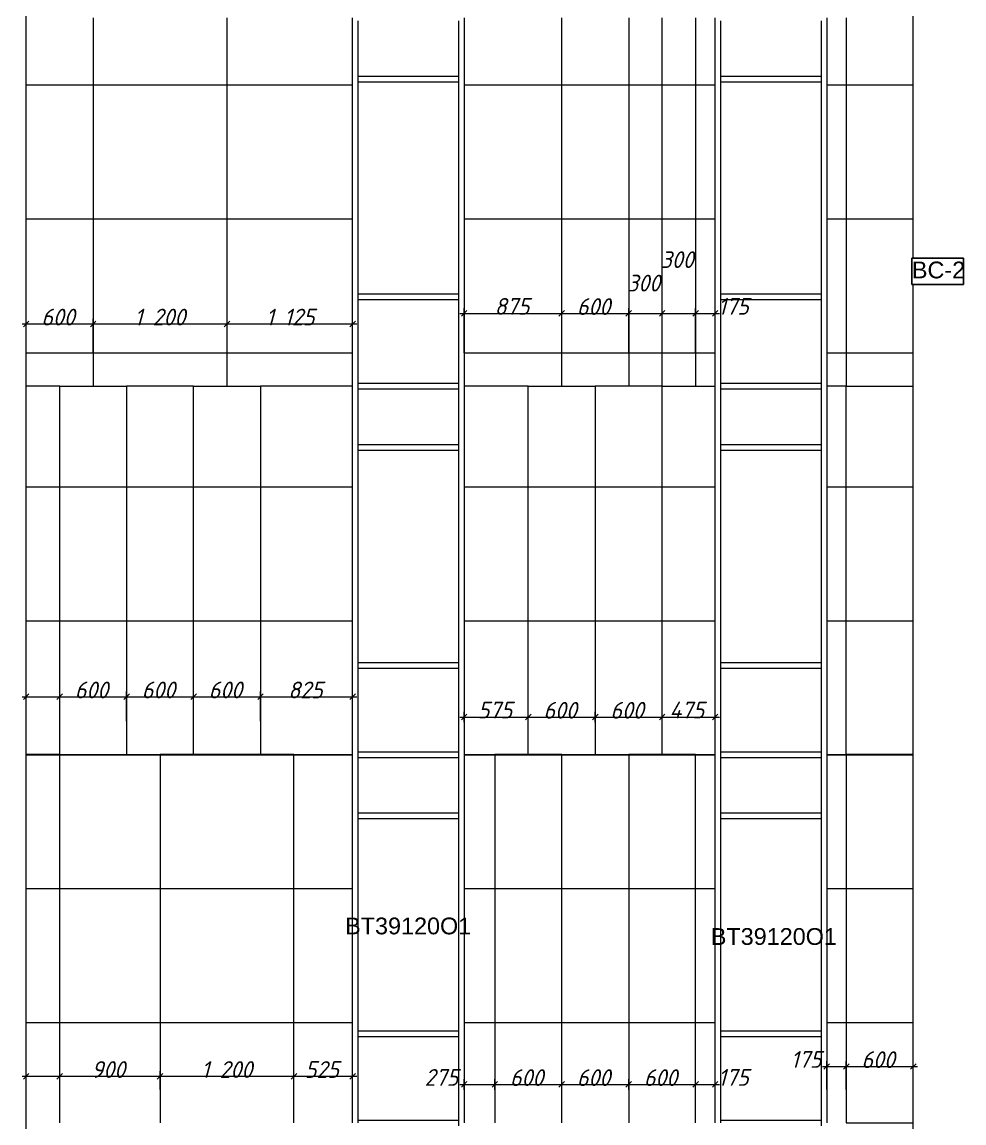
# Model space of a CAD drawing. Header units: millimetres. Extents: x 1499747 to 4341325, y -28481 to 441852.
# Drawn here: x 4116720 to 4125163, y 294353 to 304216 of the extents above; entities that cross this region are included whole.
import ezdxf
from ezdxf.xclip import XClip

# ---------------------------------------------------------------- set-up
doc = ezdxf.new("R2010")
doc.units = ezdxf.units.MM
doc.header["$MEASUREMENT"] = 0
doc.header["$XCLIPFRAME"] = 0
doc.set_wipeout_variables(frame=1)
doc.linetypes.add('Wipeout_Contour', pattern=[1000, 0, -1000])
for name, color, linetype, lineweight in [('1 Фасад_42_Витражные окна_Ном._пера__1_Ном._пера__7', 7, 'Continuous', 18), ('1 Фасад_42_Витражные окна_Ном._пера__20_Ном._пера__1', 1, 'Continuous', 18), ('1 Фасад_42_Выступы_Ном._пера__1_Ном._пера__7', 7, 'Continuous', 18), ('1 Фасад_42_Отделка керамика_Ном._пера__1_Ном._пера__7', 7, 'Continuous', 18), ('1 Фасад_42_Сетка кладки_Ном._пера__20_Ном._пера__1', 1, 'Continuous', 18), ('1 Фасад_42_Сетка кладки_Ном._пера__62_Ном._пера__253', 252, 'Continuous', 18)]:
    doc.layers.add(name, color=color, linetype=linetype, lineweight=lineweight)
doc.layers.add('1 Фасад_42_Витражные окна_Ном._пера__20', color=7, linetype='Continuous')
doc.layers.add('Чертеж и Рисунок', color=7, linetype='Continuous')
doc.styles.add('СГЕНЕРИР_СТИЛЬ_1', font='')
doc.styles.add('СГЕНЕРИР_СТИЛЬ_2', font='arial.ttf')
doc.styles.get('СГЕНЕРИР_СТИЛЬ_1').set_extended_font_data('GOST Common', italic=True)

# ---------------------------------------------------------------- blocks, each defined once
blk = doc.blocks.new('Чертеж_5_42', base_point=(1557140.5, 9891.3))
at = {"layer": '1 Фасад_42_Витражные окна_Ном._пера__1_Ном._пера__7', "color": 252, "linetype": 'Continuous', "true_color": 0x939598}
for p, q in [((1533165.5, 32766.3), (1533165.5, 33266.3)), ((1534065.5, 33266.3), (1534065.5, 32766.3)), ((1536415.5, 32766.3), (1536415.5, 33266.3)), ((1537315.5, 33266.3), (1537315.5, 32766.3)), ((1533165.5, 32741.3), (1533165.5, 32766.3)), ((1533395.5, 32766.3), (1533165.5, 32766.3)), ((1534065.5, 32766.3), (1533395.5, 32766.3)), ((1534065.5, 32766.3), (1534065.5, 32741.3)), ((1536415.5, 32741.3), (1536415.5, 32766.3)), ((1536645.5, 32766.3), (1536415.5, 32766.3)), ((1537315.5, 32766.3), (1536645.5, 32766.3)), ((1537315.5, 32766.3), (1537315.5, 32741.3)), ((1533165.5, 32716.3), (1533165.5, 32741.3)), ((1533395.5, 32716.3), (1533165.5, 32716.3)), ((1533165.5, 30816.3), (1533165.5, 32716.3)), ((1534065.5, 32716.3), (1533395.5, 32716.3)), ((1534065.5, 32741.3), (1534065.5, 32716.3)), ((1534065.5, 32716.3), (1534065.5, 30816.3)), ((1536415.5, 32716.3), (1536415.5, 32741.3)), ((1536645.5, 32716.3), (1536415.5, 32716.3)), ((1536415.5, 30816.3), (1536415.5, 32716.3)), ((1537315.5, 32716.3), (1536645.5, 32716.3)), ((1537315.5, 32741.3), (1537315.5, 32716.3)), ((1537315.5, 32716.3), (1537315.5, 30816.3)), ((1533165.5, 30791.3), (1533165.5, 30816.3)), ((1533395.5, 30816.3), (1533165.5, 30816.3)), ((1533165.5, 30766.3), (1533165.5, 30791.3)), ((1534065.5, 30816.3), (1533395.5, 30816.3)), ((1534065.5, 30816.3), (1534065.5, 30791.3)), ((1534065.5, 30791.3), (1534065.5, 30766.3)), ((1536415.5, 30791.3), (1536415.5, 30816.3)), ((1536645.5, 30816.3), (1536415.5, 30816.3)), ((1536415.5, 30766.3), (1536415.5, 30791.3)), ((1537315.5, 30816.3), (1536645.5, 30816.3)), ((1537315.5, 30816.3), (1537315.5, 30791.3)), ((1537315.5, 30791.3), (1537315.5, 30766.3)), ((1533395.5, 30766.3), (1533165.5, 30766.3)), ((1533165.5, 30016.3), (1533165.5, 30766.3)), ((1534065.5, 30766.3), (1533395.5, 30766.3)), ((1534065.5, 30766.3), (1534065.5, 30016.3)), ((1536645.5, 30766.3), (1536415.5, 30766.3)), ((1536415.5, 30016.3), (1536415.5, 30766.3)), ((1537315.5, 30766.3), (1536645.5, 30766.3)), ((1537315.5, 30766.3), (1537315.5, 30016.3)), ((1533395.5, 30016.3), (1533165.5, 30016.3)), ((1533165.5, 29991.3), (1533165.5, 30016.3)), ((1533165.5, 29966.3), (1533165.5, 29991.3)), ((1534065.5, 30016.3), (1533395.5, 30016.3)), ((1534065.5, 30016.3), (1534065.5, 29991.3)), ((1534065.5, 29991.3), (1534065.5, 29966.3)), ((1536645.5, 30016.3), (1536415.5, 30016.3)), ((1536415.5, 29991.3), (1536415.5, 30016.3)), ((1536415.5, 29966.3), (1536415.5, 29991.3)), ((1537315.5, 30016.3), (1536645.5, 30016.3)), ((1537315.5, 30016.3), (1537315.5, 29991.3)), ((1537315.5, 29991.3), (1537315.5, 29966.3)), ((1533395.5, 29966.3), (1533165.5, 29966.3)), ((1533165.5, 29466.3), (1533165.5, 29966.3)), ((1534065.5, 29966.3), (1533395.5, 29966.3)), ((1534065.5, 29966.3), (1534065.5, 29466.3)), ((1536645.5, 29966.3), (1536415.5, 29966.3)), ((1536415.5, 29466.3), (1536415.5, 29966.3)), ((1537315.5, 29966.3), (1536645.5, 29966.3)), ((1537315.5, 29966.3), (1537315.5, 29466.3)), ((1533165.5, 29441.3), (1533165.5, 29466.3)), ((1533395.5, 29466.3), (1533165.5, 29466.3)), ((1533165.5, 29416.3), (1533165.5, 29441.3)), ((1533395.5, 29416.3), (1533165.5, 29416.3)), ((1533165.5, 27516.3), (1533165.5, 29416.3)), ((1534065.5, 29466.3), (1533395.5, 29466.3)), ((1534065.5, 29416.3), (1533395.5, 29416.3)), ((1534065.5, 29466.3), (1534065.5, 29441.3)), ((1534065.5, 29441.3), (1534065.5, 29416.3)), ((1534065.5, 29416.3), (1534065.5, 27516.3)), ((1536415.5, 29441.3), (1536415.5, 29466.3)), ((1536645.5, 29466.3), (1536415.5, 29466.3)), ((1536415.5, 29416.3), (1536415.5, 29441.3)), ((1536645.5, 29416.3), (1536415.5, 29416.3)), ((1536415.5, 27516.3), (1536415.5, 29416.3)), ((1537315.5, 29466.3), (1536645.5, 29466.3)), ((1537315.5, 29416.3), (1536645.5, 29416.3)), ((1537315.5, 29466.3), (1537315.5, 29441.3)), ((1537315.5, 29441.3), (1537315.5, 29416.3)), ((1537315.5, 29416.3), (1537315.5, 27516.3)), ((1533165.5, 27491.3), (1533165.5, 27516.3)), ((1533165.5, 27516.3), (1533395.5, 27516.3)), ((1533165.5, 27466.3), (1533165.5, 27491.3)), ((1533165.5, 26716.3), (1533165.5, 27466.3)), ((1533165.5, 27466.3), (1533395.5, 27466.3)), ((1533395.5, 27516.3), (1534065.5, 27516.3)), ((1533395.5, 27466.3), (1534065.5, 27466.3)), ((1534065.5, 27516.3), (1534065.5, 27491.3)), ((1534065.5, 27491.3), (1534065.5, 27466.3)), ((1534065.5, 27466.3), (1534065.5, 26716.3)), ((1536415.5, 27491.3), (1536415.5, 27516.3)), ((1536415.5, 27516.3), (1536645.5, 27516.3)), ((1536415.5, 27466.3), (1536415.5, 27491.3)), ((1536415.5, 26716.3), (1536415.5, 27466.3)), ((1536415.5, 27466.3), (1536645.5, 27466.3)), ((1536645.5, 27516.3), (1537315.5, 27516.3)), ((1536645.5, 27466.3), (1537315.5, 27466.3)), ((1537315.5, 27516.3), (1537315.5, 27491.3)), ((1537315.5, 27491.3), (1537315.5, 27466.3)), ((1537315.5, 27466.3), (1537315.5, 26716.3)), ((1533165.5, 26716.3), (1533395.5, 26716.3)), ((1533165.5, 26691.3), (1533165.5, 26716.3)), ((1533165.5, 26666.3), (1533165.5, 26691.3)), ((1533165.5, 26666.3), (1533395.5, 26666.3)), ((1533165.5, 26166.3), (1533165.5, 26666.3)), ((1533395.5, 26716.3), (1534065.5, 26716.3)), ((1533395.5, 26666.3), (1534065.5, 26666.3)), ((1534065.5, 26716.3), (1534065.5, 26691.3)), ((1534065.5, 26691.3), (1534065.5, 26666.3)), ((1534065.5, 26666.3), (1534065.5, 26166.3)), ((1536415.5, 26716.3), (1536645.5, 26716.3)), ((1536415.5, 26691.3), (1536415.5, 26716.3)), ((1536415.5, 26666.3), (1536415.5, 26691.3)), ((1536415.5, 26666.3), (1536645.5, 26666.3)), ((1536415.5, 26166.3), (1536415.5, 26666.3)), ((1536645.5, 26716.3), (1537315.5, 26716.3)), ((1536645.5, 26666.3), (1537315.5, 26666.3)), ((1537315.5, 26716.3), (1537315.5, 26691.3)), ((1537315.5, 26691.3), (1537315.5, 26666.3)), ((1537315.5, 26666.3), (1537315.5, 26166.3)), ((1533165.5, 26141.3), (1533165.5, 26166.3)), ((1533395.5, 26166.3), (1533165.5, 26166.3)), ((1533165.5, 26116.3), (1533165.5, 26141.3)), ((1534065.5, 26166.3), (1533395.5, 26166.3)), ((1534065.5, 26166.3), (1534065.5, 26141.3)), ((1534065.5, 26141.3), (1534065.5, 26116.3)), ((1536415.5, 26141.3), (1536415.5, 26166.3)), ((1536645.5, 26166.3), (1536415.5, 26166.3)), ((1536415.5, 26116.3), (1536415.5, 26141.3)), ((1537315.5, 26166.3), (1536645.5, 26166.3)), ((1537315.5, 26166.3), (1537315.5, 26141.3)), ((1537315.5, 26141.3), (1537315.5, 26116.3)), ((1533395.5, 26116.3), (1533165.5, 26116.3)), ((1533165.5, 24216.3), (1533165.5, 26116.3)), ((1534065.5, 26116.3), (1533395.5, 26116.3)), ((1534065.5, 26116.3), (1534065.5, 24216.3)), ((1536645.5, 26116.3), (1536415.5, 26116.3)), ((1536415.5, 24216.3), (1536415.5, 26116.3)), ((1537315.5, 26116.3), (1536645.5, 26116.3)), ((1537315.5, 26116.3), (1537315.5, 24216.3)), ((1533165.5, 24191.3), (1533165.5, 24216.3)), ((1533165.5, 24216.3), (1533395.5, 24216.3)), ((1533165.5, 24166.3), (1533165.5, 24191.3)), ((1533165.5, 23416.3), (1533165.5, 24166.3)), ((1533165.5, 24166.3), (1533395.5, 24166.3)), ((1533395.5, 24216.3), (1534065.5, 24216.3)), ((1533395.5, 24166.3), (1534065.5, 24166.3)), ((1534065.5, 24216.3), (1534065.5, 24191.3)), ((1534065.5, 24191.3), (1534065.5, 24166.3)), ((1534065.5, 24166.3), (1534065.5, 23416.3)), ((1536415.5, 24191.3), (1536415.5, 24216.3)), ((1536415.5, 24216.3), (1536645.5, 24216.3)), ((1536415.5, 24166.3), (1536415.5, 24191.3)), ((1536415.5, 23416.3), (1536415.5, 24166.3)), ((1536415.5, 24166.3), (1536645.5, 24166.3)), ((1536645.5, 24216.3), (1537315.5, 24216.3)), ((1536645.5, 24166.3), (1537315.5, 24166.3)), ((1537315.5, 24216.3), (1537315.5, 24191.3)), ((1537315.5, 24191.3), (1537315.5, 24166.3)), ((1537315.5, 24166.3), (1537315.5, 23416.3)), ((1533165.5, 23416.3), (1533395.5, 23416.3)), ((1533165.5, 23391.3), (1533165.5, 23416.3)), ((1533395.5, 23416.3), (1534065.5, 23416.3)), ((1534065.5, 23416.3), (1534065.5, 23391.3)), ((1534065.5, 23391.3), (1534065.5, 23366.3)), ((1536415.5, 23416.3), (1536645.5, 23416.3)), ((1536415.5, 23391.3), (1536415.5, 23416.3)), ((1536645.5, 23416.3), (1537315.5, 23416.3)), ((1537315.5, 23416.3), (1537315.5, 23391.3)), ((1537315.5, 23391.3), (1537315.5, 23366.3))]:
    blk.add_line(p, q, dxfattribs=at)
at = {"layer": '1 Фасад_42_Выступы_Ном._пера__1_Ном._пера__7', "color": 252, "linetype": 'Continuous', "true_color": 0x939598}
for p, q in [((1530190.5, 16341.3), (1530190.5, 46491.3)), ((1538140.5, 19591.3), (1538140.5, 39341.3))]:
    blk.add_line(p, q, dxfattribs=at)
at = {"layer": '1 Фасад_42_Отделка керамика_Ном._пера__1_Ном._пера__7', "color": 252, "linetype": 'Continuous', "true_color": 0x939598}
for p, q in [((1530790.5, 33291.3), (1530790.5, 29991.3)), ((1531990.5, 29991.3), (1531990.5, 33291.3)), ((1533115.5, 29991.3), (1533115.5, 33291.3)), ((1534115.5, 33291.3), (1534115.5, 29991.3)), ((1534990.5, 29991.3), (1534990.5, 33291.3)), ((1535590.5, 33291.3), (1535590.5, 29991.3)), ((1535890.5, 29991.3), (1535890.5, 33291.3)), ((1536190.5, 33291.3), (1536190.5, 29991.3)), ((1536365.5, 29991.3), (1536365.5, 33291.3)), ((1537365.5, 33291.3), (1537365.5, 29991.3)), ((1537540.5, 33291.3), (1537540.5, 29991.3)), ((1530490.5, 29991.3), (1530190.5, 29991.3)), ((1530490.5, 29991.3), (1530790.5, 29991.3)), ((1530490.5, 26691.3), (1530490.5, 29991.3)), ((1530790.5, 29991.3), (1531090.5, 29991.3)), ((1531690.5, 29991.3), (1531090.5, 29991.3)), ((1531090.5, 29991.3), (1531090.5, 26691.3)), ((1531690.5, 29991.3), (1531990.5, 29991.3)), ((1531690.5, 26691.3), (1531690.5, 29991.3)), ((1531990.5, 29991.3), (1532290.5, 29991.3)), ((1533115.5, 29991.3), (1532290.5, 29991.3)), ((1532290.5, 29991.3), (1532290.5, 26691.3)), ((1533115.5, 26691.3), (1533115.5, 29991.3)), ((1534690.5, 29991.3), (1534115.5, 29991.3)), ((1534115.5, 29991.3), (1534115.5, 26691.3)), ((1534690.5, 29991.3), (1534990.5, 29991.3)), ((1534690.5, 26691.3), (1534690.5, 29991.3)), ((1534990.5, 29991.3), (1535290.5, 29991.3)), ((1535890.5, 29991.3), (1535290.5, 29991.3)), ((1535290.5, 29991.3), (1535290.5, 26691.3)), ((1535890.5, 29991.3), (1536190.5, 29991.3)), ((1535890.5, 26691.3), (1535890.5, 29991.3)), ((1536190.5, 29991.3), (1536365.5, 29991.3)), ((1536365.5, 26691.3), (1536365.5, 29991.3)), ((1537540.5, 29991.3), (1537365.5, 29991.3)), ((1537365.5, 29991.3), (1537365.5, 26691.3)), ((1537540.5, 29991.3), (1538140.5, 29991.3)), ((1537540.5, 26691.3), (1537540.5, 29991.3)), ((1530490.5, 26691.3), (1530190.5, 26691.3)), ((1530490.5, 26691.3), (1531090.5, 26691.3)), ((1530490.5, 23391.3), (1530490.5, 26691.3)), ((1531090.5, 26691.3), (1531390.5, 26691.3)), ((1532590.5, 26691.3), (1531390.5, 26691.3)), ((1531390.5, 26691.3), (1531390.5, 23391.3)), ((1532590.5, 26691.3), (1533115.5, 26691.3)), ((1532590.5, 23391.3), (1532590.5, 26691.3)), ((1533115.5, 23391.3), (1533115.5, 26691.3)), ((1534115.5, 26691.3), (1534115.5, 23391.3)), ((1534115.5, 26691.3), (1534390.5, 26691.3)), ((1534390.5, 26691.3), (1534390.5, 23391.3)), ((1534990.5, 26691.3), (1534390.5, 26691.3)), ((1534990.5, 26691.3), (1535290.5, 26691.3)), ((1534990.5, 23391.3), (1534990.5, 26691.3)), ((1535290.5, 26691.3), (1535590.5, 26691.3)), ((1535890.5, 26691.3), (1535590.5, 26691.3)), ((1535590.5, 26691.3), (1535590.5, 23391.3)), ((1536190.5, 26691.3), (1535890.5, 26691.3)), ((1536190.5, 26691.3), (1536365.5, 26691.3)), ((1536190.5, 23391.3), (1536190.5, 26691.3)), ((1536365.5, 23391.3), (1536365.5, 26691.3)), ((1537365.5, 26691.3), (1537365.5, 23391.3)), ((1537365.5, 26691.3), (1537540.5, 26691.3)), ((1538140.5, 26691.3), (1537540.5, 26691.3)), ((1537540.5, 26691.3), (1537540.5, 23391.3)), ((1537540.5, 23391.3), (1538140.5, 23391.3))]:
    blk.add_line(p, q, dxfattribs=at)
at = {"layer": '1 Фасад_42_Сетка кладки_Ном._пера__20_Ном._пера__1', "color": 252, "linetype": 'Continuous', "true_color": 0x939598}
for p, q in [((1534115.5, 30291.3), (1534115.5, 30691.2)), ((1534990.5, 30291.3), (1534990.5, 30691.2)), ((1534990.5, 30291.3), (1534990.5, 30691.2)), ((1535590.5, 30291.3), (1535590.5, 30691.2)), ((1535590.5, 30291.3), (1535590.5, 30691.2)), ((1535890.5, 30291.3), (1535890.5, 30691.2)), ((1535890.5, 30291.3), (1535890.5, 30691.2)), ((1536190.5, 30291.3), (1536190.5, 30691.2)), ((1536190.5, 30291.3), (1536190.5, 30691.2)), ((1536365.5, 30291.3), (1536365.5, 30691.2)), ((1530190.5, 30291.3), (1530190.5, 30596.8)), ((1530790.5, 30291.3), (1530790.5, 30596.8)), ((1530790.5, 30291.3), (1530790.5, 30596.8)), ((1531990.5, 30291.3), (1531990.5, 30596.8)), ((1531990.5, 30291.3), (1531990.5, 30596.8)), ((1533115.5, 30291.3), (1533115.5, 30596.8)), ((1534078, 30644.3), (1534115.5, 30644.3)), ((1534140.5, 30669.3), (1534090.5, 30619.3)), ((1534115.5, 30644.3), (1534990.5, 30644.3)), ((1535015.5, 30669.3), (1534965.5, 30619.3)), ((1535015.5, 30669.3), (1534965.5, 30619.3)), ((1534990.5, 30644.3), (1535590.5, 30644.3)), ((1535615.5, 30669.3), (1535565.5, 30619.3)), ((1535615.5, 30669.3), (1535565.5, 30619.3)), ((1535590.5, 30644.3), (1535890.5, 30644.3)), ((1535915.5, 30669.3), (1535865.5, 30619.3)), ((1535915.5, 30669.3), (1535865.5, 30619.3)), ((1535890.5, 30644.3), (1536190.5, 30644.3)), ((1536215.5, 30669.3), (1536165.5, 30619.3)), ((1536215.5, 30669.3), (1536165.5, 30619.3)), ((1536190.5, 30644.3), (1536365.5, 30644.3)), ((1536340.5, 30619.3), (1536390.5, 30669.3)), ((1536365.5, 30644.3), (1536403, 30644.3)), ((1530153, 30549.9), (1530190.5, 30549.9)), ((1530215.5, 30574.9), (1530165.5, 30524.9)), ((1530190.5, 30549.9), (1530790.5, 30549.9)), ((1530815.5, 30574.9), (1530765.5, 30524.9)), ((1530815.5, 30574.9), (1530765.5, 30524.9)), ((1530790.5, 30549.9), (1531990.5, 30549.9)), ((1532015.5, 30574.9), (1531965.5, 30524.9)), ((1532015.5, 30574.9), (1531965.5, 30524.9)), ((1531990.5, 30549.9), (1533115.5, 30549.9)), ((1533090.5, 30524.9), (1533140.5, 30574.9)), ((1533115.5, 30549.9), (1533153, 30549.9)), ((1530215.5, 27234.7), (1530165.5, 27184.7)), ((1530190.5, 26991.3), (1530190.5, 27256.5)), ((1530515.5, 27234.7), (1530465.5, 27184.7)), ((1530515.5, 27234.7), (1530465.5, 27184.7)), ((1530490.5, 26991.3), (1530490.5, 27256.5)), ((1530490.5, 26991.3), (1530490.5, 27256.5)), ((1531115.5, 27234.7), (1531065.5, 27184.7)), ((1531115.5, 27234.7), (1531065.5, 27184.7)), ((1531090.5, 26991.3), (1531090.5, 27256.5)), ((1531090.5, 26991.3), (1531090.5, 27256.5)), ((1531715.5, 27234.7), (1531665.5, 27184.7)), ((1531715.5, 27234.7), (1531665.5, 27184.7)), ((1531690.5, 26991.3), (1531690.5, 27256.5)), ((1531690.5, 26991.3), (1531690.5, 27256.5)), ((1532315.5, 27234.7), (1532265.5, 27184.7)), ((1532315.5, 27234.7), (1532265.5, 27184.7)), ((1532290.5, 26991.3), (1532290.5, 27256.5)), ((1532290.5, 26991.3), (1532290.5, 27256.5)), ((1533090.5, 27184.7), (1533140.5, 27234.7)), ((1533115.5, 26990.8), (1533115.5, 27256.5)), ((1530153, 27209.7), (1530190.5, 27209.7)), ((1530190.5, 27209.7), (1530490.5, 27209.7)), ((1530490.5, 27209.7), (1531090.5, 27209.7)), ((1531090.5, 27209.7), (1531690.5, 27209.7)), ((1531690.5, 27209.7), (1532290.5, 27209.7)), ((1532290.5, 27209.7), (1533115.5, 27209.7)), ((1533115.5, 27209.7), (1533153, 27209.7)), ((1534078, 27027.5), (1534115.5, 27027.5)), ((1534140.5, 27052.5), (1534090.5, 27002.5)), ((1534115.5, 26980.6), (1534115.5, 27074.4)), ((1534115.5, 27027.5), (1534690.5, 27027.5)), ((1534715.5, 27052.5), (1534665.5, 27002.5)), ((1534715.5, 27052.5), (1534665.5, 27002.5)), ((1534690.5, 26980.6), (1534690.5, 27074.4)), ((1534690.5, 26980.6), (1534690.5, 27074.4)), ((1534690.5, 27027.5), (1535290.5, 27027.5)), ((1535315.5, 27052.5), (1535265.5, 27002.5)), ((1535315.5, 27052.5), (1535265.5, 27002.5)), ((1535290.5, 26980.6), (1535290.5, 27074.4)), ((1535290.5, 26980.6), (1535290.5, 27074.4)), ((1535290.5, 27027.5), (1535890.5, 27027.5)), ((1535915.5, 27052.5), (1535865.5, 27002.5)), ((1535915.5, 27052.5), (1535865.5, 27002.5)), ((1535890.5, 26980.6), (1535890.5, 27074.4)), ((1535890.5, 26980.6), (1535890.5, 27074.4)), ((1535890.5, 27027.5), (1536365.5, 27027.5)), ((1536340.5, 27002.5), (1536390.5, 27052.5)), ((1536365.5, 26980.6), (1536365.5, 27074.4)), ((1536365.5, 27027.5), (1536403, 27027.5)), ((1537328, 23897.5), (1537365.5, 23897.5)), ((1537390.5, 23922.5), (1537340.5, 23872.5)), ((1537365.5, 23691.3), (1537365.5, 23944.4)), ((1537365.5, 23897.5), (1537540.5, 23897.5)), ((1537565.5, 23922.5), (1537515.5, 23872.5)), ((1537565.5, 23922.5), (1537515.5, 23872.5)), ((1537540.5, 23691.3), (1537540.5, 23944.4)), ((1537540.5, 23691.3), (1537540.5, 23944.4)), ((1537540.5, 23897.5), (1538140.5, 23897.5)), ((1538115.5, 23872.5), (1538165.5, 23922.5)), ((1538140.5, 23691.3), (1538140.5, 23944.4)), ((1538140.5, 23897.5), (1538178, 23897.5)), ((1530153, 23809.3), (1530190.5, 23809.3)), ((1530215.5, 23834.3), (1530165.5, 23784.3)), ((1530190.5, 23691.3), (1530190.5, 23856.2)), ((1530190.5, 23809.3), (1530490.5, 23809.3)), ((1530515.5, 23834.3), (1530465.5, 23784.3)), ((1530515.5, 23834.3), (1530465.5, 23784.3)), ((1530490.5, 23691.3), (1530490.5, 23856.2)), ((1530490.5, 23691.3), (1530490.5, 23856.2)), ((1530490.5, 23809.3), (1531390.5, 23809.3)), ((1531415.5, 23834.3), (1531365.5, 23784.3)), ((1531415.5, 23834.3), (1531365.5, 23784.3)), ((1531390.5, 23691.3), (1531390.5, 23856.2)), ((1531390.5, 23691.3), (1531390.5, 23856.2)), ((1531390.5, 23809.3), (1532590.5, 23809.3)), ((1532615.5, 23834.3), (1532565.5, 23784.3)), ((1532615.5, 23834.3), (1532565.5, 23784.3)), ((1532590.5, 23691.3), (1532590.5, 23856.2)), ((1532590.5, 23691.3), (1532590.5, 23856.2)), ((1532590.5, 23809.3), (1533115.5, 23809.3)), ((1533090.5, 23784.3), (1533140.5, 23834.3)), ((1533115.5, 23691.3), (1533115.5, 23856.2)), ((1533115.5, 23809.3), (1533153, 23809.3)), ((1534115.5, 23689.7), (1534115.5, 23783.4)), ((1534390.5, 23689.7), (1534390.5, 23783.4)), ((1534390.5, 23689.7), (1534390.5, 23783.4)), ((1534990.5, 23689.7), (1534990.5, 23783.4)), ((1534990.5, 23689.7), (1534990.5, 23783.4)), ((1535590.5, 23689.7), (1535590.5, 23783.4)), ((1535590.5, 23689.7), (1535590.5, 23783.4)), ((1536190.5, 23689.7), (1536190.5, 23783.4)), ((1536190.5, 23689.7), (1536190.5, 23783.4)), ((1536365.5, 23689.7), (1536365.5, 23783.4)), ((1534078, 23736.6), (1534115.5, 23736.6)), ((1534140.5, 23761.6), (1534090.5, 23711.6)), ((1534115.5, 23736.6), (1534390.5, 23736.6)), ((1534415.5, 23761.6), (1534365.5, 23711.6)), ((1534415.5, 23761.6), (1534365.5, 23711.6)), ((1534390.5, 23736.6), (1534990.5, 23736.6)), ((1535015.5, 23761.6), (1534965.5, 23711.6)), ((1535015.5, 23761.6), (1534965.5, 23711.6)), ((1534990.5, 23736.6), (1535590.5, 23736.6)), ((1535615.5, 23761.6), (1535565.5, 23711.6)), ((1535615.5, 23761.6), (1535565.5, 23711.6)), ((1535590.5, 23736.6), (1536190.5, 23736.6)), ((1536215.5, 23761.6), (1536165.5, 23711.6)), ((1536215.5, 23761.6), (1536165.5, 23711.6)), ((1536190.5, 23736.6), (1536365.5, 23736.6)), ((1536340.5, 23711.6), (1536390.5, 23761.6)), ((1536365.5, 23736.6), (1536403, 23736.6))]:
    blk.add_line(p, q, dxfattribs=at)
at = {"layer": '1 Фасад_42_Сетка кладки_Ном._пера__62_Ном._пера__253', "color": 252, "linetype": 'Continuous', "true_color": 0x939598}
for p, q in [((1530190.5, 32690.8), (1533115.5, 32690.8)), ((1534115.5, 32690.8), (1536365.5, 32690.8)), ((1537365.5, 32690.8), (1538140.5, 32690.8)), ((1530190.5, 31490.8), (1533115.5, 31490.8)), ((1534115.5, 31490.8), (1536365.5, 31490.8)), ((1537365.5, 31490.8), (1538140.5, 31490.8)), ((1530190.5, 30290.8), (1533115.5, 30290.8)), ((1534115.5, 30290.8), (1536365.5, 30290.8)), ((1537365.5, 30290.8), (1538140.5, 30290.8)), ((1530190.5, 29090.8), (1533115.5, 29090.8)), ((1534115.5, 29090.8), (1536365.5, 29090.8)), ((1537365.5, 29090.8), (1538140.5, 29090.8)), ((1530190.5, 27890.8), (1533115.5, 27890.8)), ((1534115.5, 27890.8), (1536365.5, 27890.8)), ((1537365.5, 27890.8), (1538140.5, 27890.8)), ((1530190.5, 26690.8), (1533115.5, 26690.8)), ((1534115.5, 26690.8), (1536365.5, 26690.8)), ((1537365.5, 26690.8), (1538140.5, 26690.8)), ((1530190.5, 25490.8), (1533115.5, 25490.8)), ((1534115.5, 25490.8), (1536365.5, 25490.8)), ((1537365.5, 25490.8), (1538140.5, 25490.8)), ((1530190.5, 24290.8), (1533115.5, 24290.8)), ((1534115.5, 24290.8), (1536365.5, 24290.8)), ((1537365.5, 24290.8), (1538140.5, 24290.8))]:
    blk.add_line(p, q, dxfattribs=at)
at = {"layer": '1 Фасад_42_Витражные окна_Ном._пера__20_Ном._пера__1', "color": 252, "linetype": 'Continuous', "true_color": 0x939598, "char_height": 150, "attachment_point": 4, "style": 'СГЕНЕРИР_СТИЛЬ_2'}
for insert in [(1533049.1, 25155.3), (1536326.4, 25060.7)]:
    blk.add_mtext('\\A1;{\\pql;\\fArial|b0|i0|c204|p0;\\W1.000000;ВТ39120О1}', dxfattribs=dict(at, insert=insert))
at = {"layer": '1 Фасад_42_Сетка кладки_Ном._пера__20_Ном._пера__1', "color": 252, "linetype": 'Continuous', "true_color": 0x939598, "char_height": 150, "attachment_point": 7, "style": 'СГЕНЕРИР_СТИЛЬ_1'}
for s, insert in [('\\A1;{\\pql;\\fGOST Common|b0|i1|c204|p0;\\W1.000000;300}', (1535875.7, 31050.3)), ('\\A1;{\\pql;\\fGOST Common|b0|i1|c204|p0;\\W1.000000;300}', (1535575.7, 30840.3)), ('\\A1;{\\pql;\\fGOST Common|b0|i1|c204|p0;\\W1.000000;875}', (1534388.2, 30632.2)), ('\\A1;{\\pql;\\fGOST Common|b0|i1|c204|p0;\\W1.000000;600}', (1535125.7, 30630.3)), ('\\A1;{\\pql;\\fGOST Common|b0|i1|c204|p0;\\W1.000000;175}', (1536390.5, 30632.2)), ('\\A1;{\\pql;\\fGOST Common|b0|i1|c204|p0;\\W1.000000;600}', (1530325.7, 30535.9)), ('\\A1;{\\pql;\\fGOST Common|b0|i1|c204|p0;\\W1.000000;1\xa0200}', (1531160.4, 30535.9)), ('\\A1;{\\pql;\\fGOST Common|b0|i1|c204|p0;\\W1.000000;1\xa0125}', (1532338.7, 30535.9)), ('\\A1;{\\pql;\\fGOST Common|b0|i1|c204|p0;\\W1.000000;600}', (1530625.7, 27195.6)), ('\\A1;{\\pql;\\fGOST Common|b0|i1|c204|p0;\\W1.000000;600}', (1531225.7, 27195.6)), ('\\A1;{\\pql;\\fGOST Common|b0|i1|c204|p0;\\W1.000000;600}', (1531825.7, 27195.6)), ('\\A1;{\\pql;\\fGOST Common|b0|i1|c204|p0;\\W1.000000;825}', (1532538.2, 27195.6)), ('\\A1;{\\pql;\\fGOST Common|b0|i1|c204|p0;\\W1.000000;575}', (1534238.2, 27015.4)), ('\\A1;{\\pql;\\fGOST Common|b0|i1|c204|p0;\\W1.000000;600}', (1534825.7, 27013.5)), ('\\A1;{\\pql;\\fGOST Common|b0|i1|c204|p0;\\W1.000000;600}', (1535425.7, 27013.5)), ('\\A1;{\\pql;\\fGOST Common|b0|i1|c204|p0;\\W1.000000;475}', (1535955.4, 27015.4)), ('\\A1;{\\pql;\\fGOST Common|b0|i1|c204|p0;\\W1.000000;175}', (1537042.4, 23885.4)), ('\\A1;{\\pql;\\fGOST Common|b0|i1|c204|p0;\\W1.000000;600}', (1537675.7, 23883.4)), ('\\A1;{\\pql;\\fGOST Common|b0|i1|c204|p0;\\W1.000000;900}', (1530775.7, 23795.2)), ('\\A1;{\\pql;\\fGOST Common|b0|i1|c204|p0;\\W1.000000;1\xa0200}', (1531760.4, 23795.2)), ('\\A1;{\\pql;\\fGOST Common|b0|i1|c204|p0;\\W1.000000;525}', (1532688.2, 23795.2)), ('\\A1;{\\pql;\\fGOST Common|b0|i1|c204|p0;\\W1.000000;275}', (1533760.9, 23724.5)), ('\\A1;{\\pql;\\fGOST Common|b0|i1|c204|p0;\\W1.000000;600}', (1534525.7, 23722.5)), ('\\A1;{\\pql;\\fGOST Common|b0|i1|c204|p0;\\W1.000000;600}', (1535125.7, 23722.5)), ('\\A1;{\\pql;\\fGOST Common|b0|i1|c204|p0;\\W1.000000;600}', (1535725.7, 23722.5)), ('\\A1;{\\pql;\\fGOST Common|b0|i1|c204|p0;\\W1.000000;175}', (1536390.5, 23724.5))]:
    blk.add_mtext(s, dxfattribs=dict(at, insert=insert))
at = {"color": 252, "linetype": 'Wipeout_Contour', "ltscale": 6154688.822963865, "true_color": 0x939598}
blk.add_wipeout([(1538128.5, 31138.4), (1538128.5, 30902.7), (1538590.4, 30902.7), (1538590.4, 31138.4)], dxfattribs=at).dxf.layer = '1 Фасад_42_Витражные окна_Ном._пера__20'
at = {"layer": '1 Фасад_42_Витражные окна_Ном._пера__1_Ном._пера__7', "color": 252, "linetype": 'Continuous', "true_color": 0x939598, "flags": 128}
blk.add_lwpolyline([(1538128.5, 31138.4), (1538590.4, 31138.4), (1538590.4, 30902.7), (1538128.5, 30902.7)], close=True, dxfattribs=at)
at = {"layer": '1 Фасад_42_Витражные окна_Ном._пера__20_Ном._пера__1', "color": 252, "linetype": 'Continuous', "true_color": 0x939598}
for p, q in [((1538128.5, 31138.4), (1538128.5, 30902.7)), ((1538590.4, 31138.4), (1538128.5, 31138.4)), ((1538590.4, 30902.7), (1538590.4, 31138.4)), ((1538128.5, 30902.7), (1538590.4, 30902.7))]:
    blk.add_line(p, q, dxfattribs=at)
at = {"layer": '1 Фасад_42_Витражные окна_Ном._пера__20_Ном._пера__1', "color": 252, "linetype": 'Continuous', "true_color": 0x939598, "insert": (1538128.5, 31032.2), "char_height": 150, "attachment_point": 4, "style": 'СГЕНЕРИР_СТИЛЬ_2'}
blk.add_mtext('\\A1;{\\pql;\\fArial|b0|i0|c204|p0;\\W1.000000;ВС-2}', dxfattribs=at)

msp = doc.modelspace()

# ---------------------------------------------------------------- block references
at = {"layer": 'Чертеж и Рисунок', "linetype": 'Continuous'}
ref = msp.add_blockref('Чертеж_5_42', (4143707.8, 280853.2), dxfattribs=at)
XClip(ref).set_block_clipping_path([(1496000, -1299.0576434789), (1580000, 60181.6414690267)])

doc.saveas('drawing.dxf')
